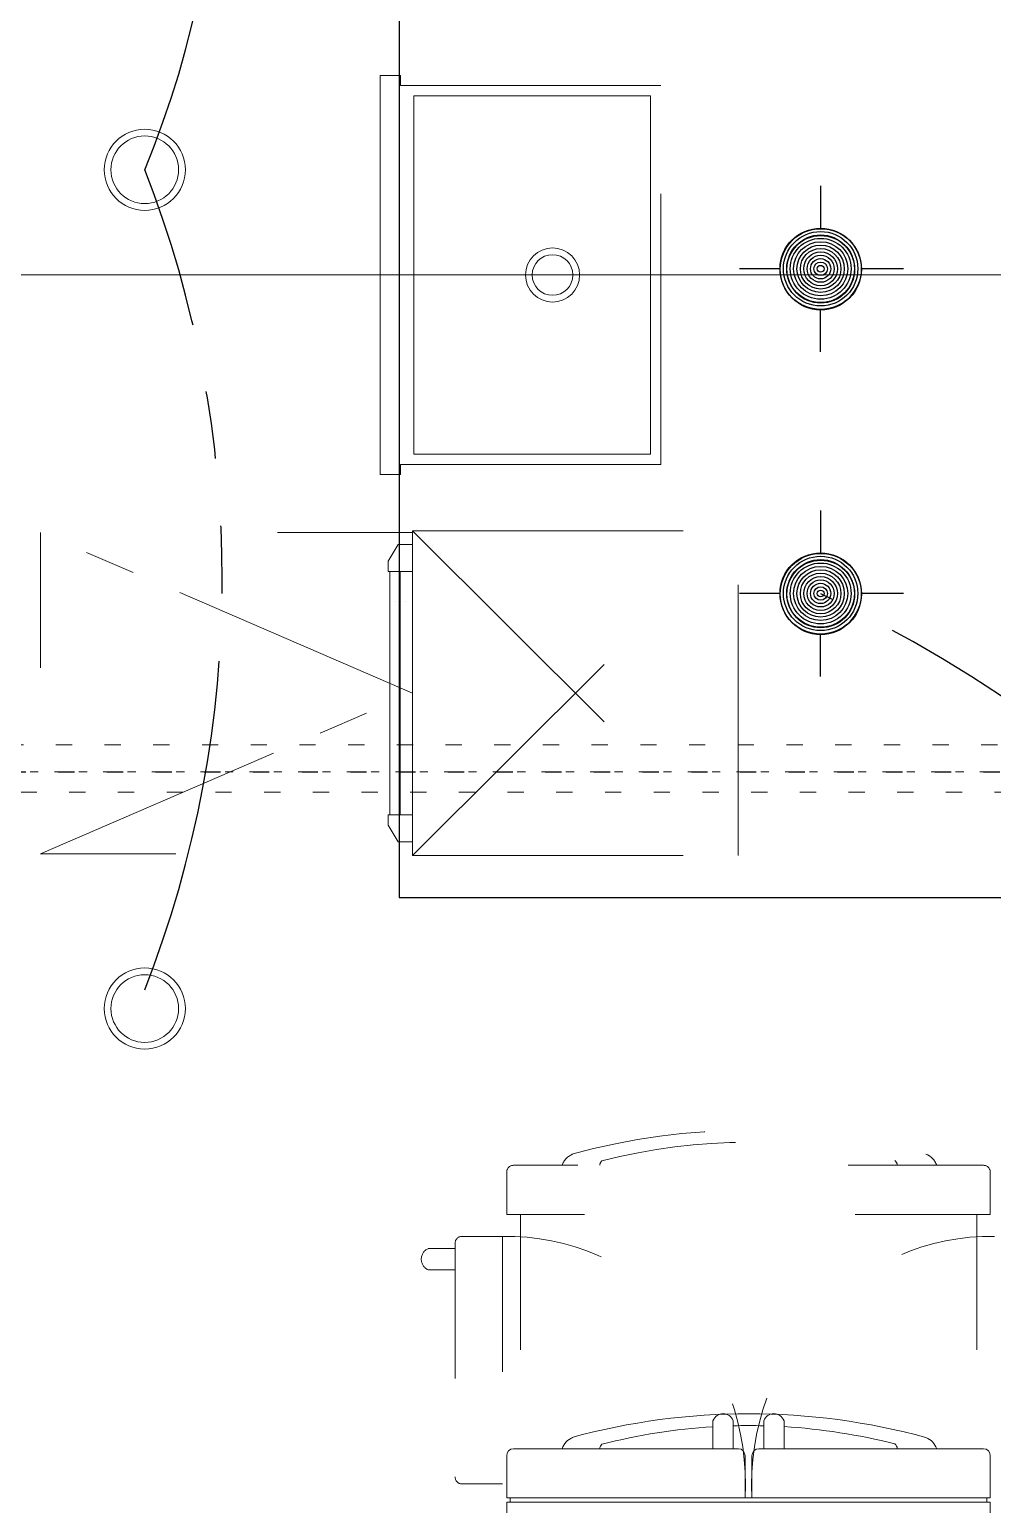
# Model space of a CAD drawing. Header units: inches. Extents: x -28708 to -16583, y 64755 to 66587.
# Drawn here: x -19867.3 to -19796.1, y 66058.1 to 66167.1 of the extents above; entities that cross this region are included whole.
import ezdxf

# ---------------------------------------------------------------- set-up
doc = ezdxf.new("R2010")
doc.units = ezdxf.units.IN
doc.header["$LTSCALE"] = 20
doc.header["$MEASUREMENT"] = 0
for name, pattern in [('CENTER', [2, 1.25, -0.25, 0.25, -0.25]), ('Ceter', [20, 6, -3, 2, -3, 6]), ('Dashed Medium', [8, 2, -4, 2]), ('Dashed Small', [4, 1, -2, 1]), ('HIDDEN', [0.375, 0.25, -0.125]), ('PHANTOM', [2.5, 1.25, -0.25, 0.25, -0.25, 0.25, -0.25]), ('Solid', [0])]:
    doc.linetypes.add(name, pattern=pattern)
for name, color, linetype in [('CABINETS', 1, 'Continuous'), ('ELECTRICAL FIXTURES', 1, 'Continuous'), ('ELEVATION LINES', 8, 'HIDDEN'), ('WALL', 5, 'Continuous')]:
    doc.layers.add(name, color=color, linetype=linetype)
for name, color, linetype, lineweight in [('Electrical', 1, 'Continuous', 25), ('FIXTURES_ INTERIOR', 1, 'Continuous', 5), ('SPSHAPE_OUTLINE', 7, 'Continuous', 0), ('SPWALL_OUTLINE', 7, 'Continuous', 0)]:
    doc.layers.add(name, color=color, linetype=linetype, lineweight=lineweight)

# ---------------------------------------------------------------- blocks, each defined once
blk = doc.blocks.new('A$C40F0554F')
at = {"layer": 'FIXTURES_ INTERIOR', "linetype": 'Solid'}
for radius in [3, 2.5]:
    blk.add_circle((3, 3), radius, dxfattribs=at)
blk = doc.blocks.new('A$C643954D3')
at = {"layer": 'ELECTRICAL FIXTURES', "linetype": 'Solid'}
for p, q in [((6, 12.25), (6, 9.13)), ((3, 6.13), (0, 6.13)), ((12.12, 6.13), (9, 6.13)), ((6, 0), (6, 3.13))]:
    blk.add_line(p, q, dxfattribs=at)
for centre, radius in [((6, 6.13), 3), ((6.01, 6.09), 3), ((6, 6.13), 2.75), ((6, 6.13), 2.5), ((6.01, 6.09), 2.5), ((6, 6.13), 2.25), ((6, 6.13), 2), ((6, 6.13), 1.75), ((6, 6.13), 1.5), ((6, 6.13), 1.25), ((6, 6.13), 1), ((6, 6.13), 0.75), ((6, 6.13), 0.5), ((6, 6.13), 0.25)]:
    blk.add_circle(centre, radius, dxfattribs=at)
blk = doc.blocks.new('A$C5BAE7CA6')
at = {"layer": 'CABINETS', "color": 9, "linetype": 'Solid'}
for p, q in [((72.02, 531.71), (72.02, 442.71)), ((72.02, 442.71), (132.01, 442.71))]:
    blk.add_line(p, q, dxfattribs=at)
at = {"layer": 'FIXTURES_ INTERIOR', "color": 9, "linetype": 'Solid'}
for p, q in [((72.11, 503.48), (70.61, 503.48)), ((70.61, 503.48), (70.61, 473.98)), ((73.11, 501.98), (90.61, 501.98)), ((73.11, 475.48), (73.11, 501.98)), ((90.61, 501.98), (90.61, 475.48)), ((73.11, 475.48), (90.61, 475.48)), ((72.11, 473.98), (70.61, 473.98)), ((73.02, 445.82), (73.02, 469.82)), ((71.22, 467.57), (71.94, 468.82)), ((71.94, 468.82), (73.02, 468.82)), ((71.22, 467.57), (71.22, 466.82)), ((71.22, 466.82), (73.02, 466.82)), ((71.34, 448.82), (71.34, 466.82)), ((72.09, 448.82), (72.09, 466.82)), ((71.72, 464.62), (71.72, 464.62)), ((72.46, 464.62), (72.46, 464.62)), ((71.22, 448.82), (73.02, 448.82)), ((71.22, 448.82), (71.22, 448.07)), ((71.22, 448.07), (71.94, 446.82)), ((71.94, 446.82), (73.02, 446.82)), ((95.22, 401.97), (95.22, 404.05)), ((96.72, 401.97), (96.72, 404.05)), ((98.97, 401.97), (98.97, 404.05)), ((100.47, 401.97), (100.47, 404.05)), ((79.97, 398.34), (79.97, 401.45)), ((97.1, 401.97), (80.47, 401.97)), ((97.6, 401.45), (97.6, 398.34)), ((98.1, 401.45), (98.1, 398.34)), ((115.22, 401.97), (98.6, 401.97)), ((115.72, 398.34), (115.72, 401.45)), ((115.72, 398.34), (79.97, 398.34)), ((115.72, 398.01), (79.97, 398.01)), ((79.97, 367.77), (79.97, 398.01)), ((80.23, 398.34), (80.23, 398.01)), ((115.47, 398.34), (115.47, 398.01)), ((115.72, 398.01), (115.72, 367.77))]:
    blk.add_line(p, q, dxfattribs=at)
at = {"layer": 'FIXTURES_ INTERIOR', "color": 9, "linetype": 'Dashed Small'}
for p, q in [((72.11, 502.73), (72.11, 503.48)), ((91.36, 502.73), (72.11, 502.73)), ((91.36, 474.73), (91.36, 502.73)), ((91.36, 474.73), (72.11, 474.73)), ((72.11, 474.73), (72.11, 473.98)), ((73.02, 469.82), (97.09, 469.82)), ((73.02, 445.82), (97.09, 469.82)), ((73.02, 469.82), (97.09, 445.82)), ((97.09, 445.82), (97.09, 469.82)), ((73.02, 445.82), (97.09, 445.82))]:
    blk.add_line(p, q, dxfattribs=at)
at = {"layer": 'FIXTURES_ INTERIOR', "color": 9, "linetype": 'Dashed Small', "ltscale": 0.5}
for p, q in [((45.52, 469.69), (45.52, 445.94)), ((73.02, 469.69), (45.52, 469.69)), ((73.02, 445.94), (73.02, 469.69)), ((45.52, 445.94), (73.02, 445.94)), ((79.97, 419.29), (79.97, 422.4)), ((115.22, 422.92), (80.47, 422.92)), ((115.72, 419.29), (115.72, 422.4)), ((115.72, 419.29), (79.97, 419.29)), ((80.98, 419.29), (80.98, 398.01)), ((114.72, 419.29), (114.72, 398.01)), ((76.66, 417.66), (79.66, 417.66)), ((79.66, 417.66), (79.66, 399.37)), ((76.16, 416.76), (74.16, 416.76)), ((76.16, 417.15), (76.16, 399.89)), ((76.16, 415.2), (74.16, 415.2)), ((79.66, 399.37), (76.66, 399.37))]:
    blk.add_line(p, q, dxfattribs=at)
at = {"layer": 'FIXTURES_ INTERIOR', "color": 9, "linetype": 'CENTER', "ltscale": 0.75}
for p, q in [((73.02, 457.82), (45.52, 469.69)), ((45.52, 445.94), (73.02, 457.82))]:
    blk.add_line(p, q, dxfattribs=at)
at = {"layer": 'FIXTURES_ INTERIOR', "color": 9, "linetype": 'Solid'}
for radius in [2, 1.5]:
    blk.add_circle((83.36, 488.73), radius, dxfattribs=at)
at = {"layer": 'FIXTURES_ INTERIOR', "color": 9, "linetype": 'Dashed Small', "ltscale": 0.5, "extrusion": (0, 0, -1)}
for centre, major_axis, start_param, end_param in [((97.87, 372.18), (0, 53.33), -0.257637, 0.257637), ((97.88, 377.75), (0, 46.88), -0.243155, 0.240994), ((85.32, 422.44), (0, 1.39), -1.219133, -0.357952), ((87.32, 422.88), (0, 0.495), -1.48093, -0.713493), ((108.37, 422.88), (0, 0.496), 0.644945, 1.480977), ((110.5, 422.44), (0, 1.39), 0.346428, 1.219069), ((80.47, 422.4), (0, 0.519), -1.570796, 0), ((115.22, 422.4), (0, 0.519), 0, 1.570796), ((76.66, 417.15), (0, 0.519), -1.570796, 0), ((74.47, 415.98), (0, 0.843), 3.536384, 5.888394), ((76.66, 399.89), (0, 0.519), 3.141593, 4.712389)]:
    blk.add_ellipse(centre, major_axis=major_axis, ratio=0.963264, start_param=start_param, end_param=end_param, dxfattribs=at)
at = {"layer": 'FIXTURES_ INTERIOR', "color": 9, "linetype": 'Dashed Small', "ltscale": 0.375, "extrusion": (0, 0, -1)}
for centre, start_param, end_param in [((79.92, 399.29), -0.014482, 1.622479), ((115.78, 399.29), 4.660707, 6.297668)]:
    blk.add_ellipse(centre, major_axis=(0, 18.38), ratio=0.963264, start_param=start_param, end_param=end_param, dxfattribs=at)
at = {"layer": 'FIXTURES_ INTERIOR', "color": 9, "linetype": 'Solid', "extrusion": (0, 0, -1)}
for centre, major_axis, start_param, end_param in [((97.87, 351.23), (0, 53.33), -0.257637, 0.257637), ((95.97, 403.72), (0, 0.843), -1.176005, 1.176005), ((99.72, 403.72), (0, 0.843), -1.176005, 1.176005), ((97.88, 356.8), (0, 46.88), -0.243163, -0.058935), ((97.88, 356.83), (0, 46.85), -0.025588, 0.024279), ((97.88, 356.82), (0, 46.86), 0.057593, 0.241256), ((85.32, 401.49), (0, 1.39), -1.219133, -0.357952), ((108.37, 401.93), (0, 0.496), 0.644945, 1.480977), ((110.5, 401.49), (0, 1.39), 0.346428, 1.219069), ((80.47, 401.45), (0, 0.519), -1.570796, 0), ((87.32, 401.93), (0, 0.495), -1.48093, -0.713493), ((97.1, 401.45), (0, 0.519), 0, 1.570796), ((98.6, 401.45), (0, 0.519), -1.570796, 0), ((115.22, 401.45), (0, 0.519), 0, 1.570796)]:
    blk.add_ellipse(centre, major_axis=major_axis, ratio=0.963264, start_param=start_param, end_param=end_param, dxfattribs=at)
at = {"layer": 'SPSHAPE_OUTLINE', "color": 9, "linetype": 'Ceter'}
blk.add_line((8.34, 488.73), (154.97, 488.73), dxfattribs=at)
at = {"layer": 'SPWALL_OUTLINE', "color": 9, "linetype": 'Dashed Medium', "ltscale": 0.03}
for p, q in [((188.25, 454.01), (6.41, 454.01)), ((588, 452.01), (6.41, 452.01)), ((383.64, 450.51), (6.41, 450.51))]:
    blk.add_line(p, q, dxfattribs=at)
at = {"layer": 'SPWALL_OUTLINE', "color": 9, "linetype": 'Dashed Small', "ltscale": 0.03}
blk.add_line((383.75, 452.01), (6.41, 452.01), dxfattribs=at)
at = {"layer": 'WALL', "color": 9, "linetype": 'Dashed Medium', "ltscale": 0.03}
blk.add_line((0.02, 452), (444.02, 452), dxfattribs=at)

msp = doc.modelspace()

# ---------------------------------------------------------------- linework, layer by layer
at = {"layer": 'Electrical', "linetype": 'PHANTOM'}
for centre, radius, start, end in [((-19929.5496, 66185.782), 76.5418, 337.691619, 22.308381), ((-19936.0255, 66126.4228), 83.0177, 338.590075, 21.409925), ((-19850.933, 66035.3268), 99.4274, 18.256262, 64.909591)]:
    msp.add_arc(centre, radius, start, end, dxfattribs=at)

# ---------------------------------------------------------------- block references
at = {"layer": 'ELECTRICAL FIXTURES', "linetype": 'ByBlock', "lineweight": -2}
for name, p in [('A$C40F0554F', (-19861.7367, 66153.7274)), ('A$C643954D3', (-19814.778, 66143.2793)), ('A$C643954D3', (-19814.778, 66119.2793)), ('A$C40F0554F', (-19861.7367, 66091.7274))]:
    msp.add_blockref(name, p, dxfattribs=at)
at = {"layer": 'ELEVATION LINES', "color": 6, "linetype": 'ByBlock', "lineweight": -2}
msp.add_blockref('A$C5BAE7CA6', (-19911.9555, 65660.2192), dxfattribs=at)

doc.saveas('drawing.dxf')
